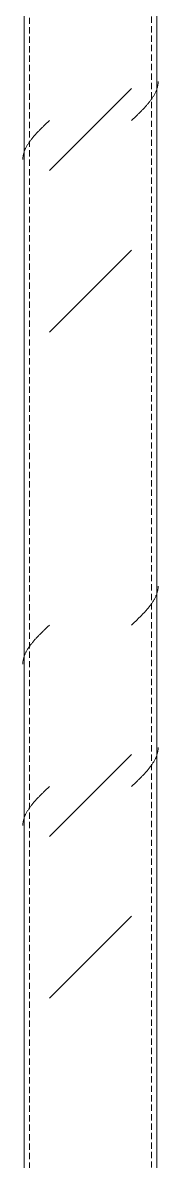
# Model space of a CAD drawing. Header units: centimetres. Extents: x -336 to 16318, y -437 to 1921.
# Drawn here: x 2148 to 2158.2, y 215.9 to 301.9 of the extents above; entities that cross this region are included whole.
import ezdxf

# ---------------------------------------------------------------- set-up
doc = ezdxf.new("R2010")
doc.units = ezdxf.units.CM
doc.linetypes.add('Hidden', pattern=[0.714375, 0.47625, -0.238125])
doc.layers.add('S-COLS', color=7, linetype='Continuous', lineweight=9)

# ---------------------------------------------------------------- blocks, each defined once
blk = doc.blocks.new('FP_19-Section 6')
at = {"layer": 'S-COLS'}
blk.add_line((2158.067, 94), (2158.067, 375.859), dxfattribs=at)
at = {"layer": 'S-COLS', "color": 9, "true_color": 0xc0c0c0}
for p, q in [((2158.181, 297.415), (2158.182, 297.461)), ((2157.944, 296.573), (2157.967, 296.62)), ((2157.967, 296.62), (2157.989, 296.667)), ((2157.989, 296.667), (2158.01, 296.713)), ((2158.01, 296.713), (2158.029, 296.76)), ((2158.029, 296.76), (2158.048, 296.807)), ((2158.048, 296.807), (2158.065, 296.854)), ((2158.065, 296.854), (2158.081, 296.9)), ((2158.081, 296.9), (2158.096, 296.947)), ((2158.096, 296.947), (2158.11, 296.994)), ((2158.11, 296.994), (2158.122, 297.041)), ((2158.122, 297.041), (2158.134, 297.087)), ((2158.134, 297.087), (2158.144, 297.134)), ((2158.144, 297.134), (2158.153, 297.181)), ((2158.153, 297.181), (2158.161, 297.228)), ((2158.161, 297.228), (2158.168, 297.274)), ((2158.168, 297.274), (2158.173, 297.321)), ((2158.173, 297.321), (2158.178, 297.368)), ((2158.178, 297.368), (2158.181, 297.415)), ((2157.326, 295.685), (2157.366, 295.731)), ((2157.366, 295.731), (2157.405, 295.778)), ((2157.405, 295.778), (2157.444, 295.825)), ((2157.444, 295.825), (2157.482, 295.872)), ((2157.482, 295.872), (2157.519, 295.918)), ((2157.519, 295.918), (2157.555, 295.965)), ((2157.555, 295.965), (2157.591, 296.012)), ((2157.591, 296.012), (2157.626, 296.059)), ((2157.626, 296.059), (2157.659, 296.106)), ((2157.659, 296.106), (2157.692, 296.152)), ((2157.692, 296.152), (2157.724, 296.199)), ((2157.724, 296.199), (2157.755, 296.246)), ((2157.755, 296.246), (2157.785, 296.293)), ((2157.785, 296.293), (2157.814, 296.339)), ((2157.814, 296.339), (2157.842, 296.386)), ((2157.842, 296.386), (2157.869, 296.433)), ((2157.869, 296.433), (2157.895, 296.48)), ((2157.895, 296.48), (2157.92, 296.526)), ((2157.92, 296.526), (2157.944, 296.573)), ((2156.507, 294.843), (2156.556, 294.89)), ((2156.556, 294.89), (2156.605, 294.937)), ((2156.605, 294.937), (2156.653, 294.983)), ((2156.653, 294.983), (2156.701, 295.03)), ((2156.701, 295.03), (2156.748, 295.077)), ((2156.748, 295.077), (2156.796, 295.124)), ((2156.796, 295.124), (2156.843, 295.17)), ((2156.843, 295.17), (2156.889, 295.217)), ((2156.889, 295.217), (2156.935, 295.264)), ((2156.935, 295.264), (2156.981, 295.311)), ((2156.981, 295.311), (2157.026, 295.357)), ((2157.026, 295.357), (2157.07, 295.404)), ((2157.07, 295.404), (2157.115, 295.451)), ((2157.115, 295.451), (2157.158, 295.498)), ((2157.158, 295.498), (2157.201, 295.544)), ((2157.201, 295.544), (2157.243, 295.591)), ((2157.243, 295.591), (2157.285, 295.638)), ((2157.285, 295.638), (2157.326, 295.685)), ((2156.162, 294.516), (2156.211, 294.563)), ((2156.211, 294.563), (2156.261, 294.609)), ((2156.261, 294.609), (2156.31, 294.656)), ((2156.31, 294.656), (2156.36, 294.703)), ((2156.36, 294.703), (2156.409, 294.75)), ((2156.409, 294.75), (2156.458, 294.796)), ((2156.458, 294.796), (2156.507, 294.843)), ((2158.065, 258.754), (2158.081, 258.8)), ((2158.081, 258.8), (2158.096, 258.847)), ((2158.096, 258.847), (2158.11, 258.894)), ((2158.11, 258.894), (2158.122, 258.941)), ((2158.122, 258.941), (2158.134, 258.987)), ((2158.134, 258.987), (2158.144, 259.034)), ((2158.144, 259.034), (2158.153, 259.081)), ((2158.153, 259.081), (2158.161, 259.128)), ((2158.161, 259.128), (2158.168, 259.174)), ((2158.168, 259.174), (2158.173, 259.221)), ((2158.173, 259.221), (2158.178, 259.268)), ((2158.178, 259.268), (2158.181, 259.315)), ((2158.181, 259.315), (2158.182, 259.361)), ((2157.555, 257.865), (2157.591, 257.912)), ((2157.591, 257.912), (2157.626, 257.959)), ((2157.626, 257.959), (2157.659, 258.006)), ((2157.659, 258.006), (2157.692, 258.052)), ((2157.692, 258.052), (2157.724, 258.099)), ((2157.724, 258.099), (2157.755, 258.146)), ((2157.755, 258.146), (2157.785, 258.193)), ((2157.785, 258.193), (2157.814, 258.239)), ((2157.814, 258.239), (2157.842, 258.286)), ((2157.842, 258.286), (2157.869, 258.333)), ((2157.869, 258.333), (2157.895, 258.38)), ((2157.895, 258.38), (2157.92, 258.426)), ((2157.92, 258.426), (2157.944, 258.473)), ((2157.944, 258.473), (2157.967, 258.52)), ((2157.967, 258.52), (2157.989, 258.567)), ((2157.989, 258.567), (2158.01, 258.613)), ((2158.01, 258.613), (2158.029, 258.66)), ((2158.029, 258.66), (2158.048, 258.707)), ((2158.048, 258.707), (2158.065, 258.754)), ((2156.796, 257.024), (2156.843, 257.07)), ((2156.843, 257.07), (2156.889, 257.117)), ((2156.889, 257.117), (2156.935, 257.164)), ((2156.935, 257.164), (2156.981, 257.211)), ((2156.981, 257.211), (2157.026, 257.257)), ((2157.026, 257.257), (2157.07, 257.304)), ((2157.07, 257.304), (2157.115, 257.351)), ((2157.115, 257.351), (2157.158, 257.398)), ((2157.158, 257.398), (2157.201, 257.444)), ((2157.201, 257.444), (2157.243, 257.491)), ((2157.243, 257.491), (2157.285, 257.538)), ((2157.285, 257.538), (2157.326, 257.585)), ((2157.326, 257.585), (2157.366, 257.631)), ((2157.366, 257.631), (2157.405, 257.678)), ((2157.405, 257.678), (2157.444, 257.725)), ((2157.444, 257.725), (2157.482, 257.772)), ((2157.482, 257.772), (2157.519, 257.818)), ((2157.519, 257.818), (2157.555, 257.865)), ((2156.162, 256.416), (2156.211, 256.463)), ((2156.211, 256.463), (2156.261, 256.509)), ((2156.261, 256.509), (2156.31, 256.556)), ((2156.31, 256.556), (2156.36, 256.603)), ((2156.36, 256.603), (2156.409, 256.65)), ((2156.409, 256.65), (2156.458, 256.696)), ((2156.458, 256.696), (2156.507, 256.743)), ((2156.507, 256.743), (2156.556, 256.79)), ((2156.556, 256.79), (2156.605, 256.837)), ((2156.605, 256.837), (2156.653, 256.883)), ((2156.653, 256.883), (2156.701, 256.93)), ((2156.701, 256.93), (2156.748, 256.977)), ((2156.748, 256.977), (2156.796, 257.024)), ((2158.11, 246.704), (2158.122, 246.751)), ((2158.122, 246.751), (2158.134, 246.798)), ((2158.134, 246.798), (2158.144, 246.845)), ((2158.144, 246.845), (2158.153, 246.891)), ((2158.153, 246.891), (2158.161, 246.938)), ((2158.161, 246.938), (2158.168, 246.985)), ((2158.168, 246.985), (2158.173, 247.032)), ((2158.173, 247.032), (2158.178, 247.078)), ((2158.178, 247.078), (2158.181, 247.125)), ((2158.181, 247.125), (2158.182, 247.172)), ((2157.659, 245.816), (2157.692, 245.863)), ((2157.692, 245.863), (2157.724, 245.91)), ((2157.724, 245.91), (2157.755, 245.956)), ((2157.755, 245.956), (2157.785, 246.003)), ((2157.785, 246.003), (2157.814, 246.05)), ((2157.814, 246.05), (2157.842, 246.097)), ((2157.842, 246.097), (2157.869, 246.143)), ((2157.869, 246.143), (2157.895, 246.19)), ((2157.895, 246.19), (2157.92, 246.237)), ((2157.92, 246.237), (2157.944, 246.284)), ((2157.944, 246.284), (2157.967, 246.33)), ((2157.967, 246.33), (2157.989, 246.377)), ((2157.989, 246.377), (2158.01, 246.424)), ((2158.01, 246.424), (2158.029, 246.471)), ((2158.029, 246.471), (2158.048, 246.517)), ((2158.048, 246.517), (2158.065, 246.564)), ((2158.065, 246.564), (2158.081, 246.611)), ((2158.081, 246.611), (2158.096, 246.658)), ((2158.096, 246.658), (2158.11, 246.704)), ((2156.935, 244.974), (2156.981, 245.021)), ((2156.981, 245.021), (2157.026, 245.068)), ((2157.026, 245.068), (2157.07, 245.115)), ((2157.07, 245.115), (2157.115, 245.162)), ((2157.115, 245.162), (2157.158, 245.208)), ((2157.158, 245.208), (2157.201, 245.255)), ((2157.201, 245.255), (2157.243, 245.302)), ((2157.243, 245.302), (2157.285, 245.349)), ((2157.285, 245.349), (2157.326, 245.395)), ((2157.326, 245.395), (2157.366, 245.442)), ((2157.366, 245.442), (2157.405, 245.489)), ((2157.405, 245.489), (2157.444, 245.536)), ((2157.444, 245.536), (2157.482, 245.582)), ((2157.482, 245.582), (2157.519, 245.629)), ((2157.519, 245.629), (2157.555, 245.676)), ((2157.555, 245.676), (2157.591, 245.723)), ((2157.591, 245.723), (2157.626, 245.769)), ((2157.626, 245.769), (2157.659, 245.816)), ((2156.162, 244.226), (2156.211, 244.273)), ((2156.211, 244.273), (2156.261, 244.32)), ((2156.261, 244.32), (2156.31, 244.367)), ((2156.31, 244.367), (2156.36, 244.413)), ((2156.36, 244.413), (2156.409, 244.46)), ((2156.409, 244.46), (2156.458, 244.507)), ((2156.458, 244.507), (2156.507, 244.554)), ((2156.507, 244.554), (2156.556, 244.6)), ((2156.556, 244.6), (2156.605, 244.647)), ((2156.605, 244.647), (2156.653, 244.694)), ((2156.653, 244.694), (2156.701, 244.741)), ((2156.701, 244.741), (2156.748, 244.787)), ((2156.748, 244.787), (2156.796, 244.834)), ((2156.796, 244.834), (2156.843, 244.881)), ((2156.843, 244.881), (2156.889, 244.928)), ((2156.889, 244.928), (2156.935, 244.974))]:
    blk.add_line(p, q, dxfattribs=at)
blk = doc.blocks.new('FP_20-Section 6')
at = {"layer": 'S-COLS'}
blk.add_line((2148.067, 375.859), (2148.067, 94), dxfattribs=at)
at = {"layer": 'S-COLS', "color": 9, "true_color": 0xc0c0c0}
for p, q in [((2149.385, 293.955), (2149.432, 294.001)), ((2149.432, 294.001), (2149.48, 294.048)), ((2149.48, 294.048), (2149.529, 294.095)), ((2149.529, 294.095), (2149.577, 294.142)), ((2149.577, 294.142), (2149.626, 294.189)), ((2149.626, 294.189), (2149.675, 294.235)), ((2149.675, 294.235), (2149.724, 294.282)), ((2149.724, 294.282), (2149.773, 294.329)), ((2149.773, 294.329), (2149.823, 294.376)), ((2149.823, 294.376), (2149.872, 294.422)), ((2149.872, 294.422), (2149.922, 294.469)), ((2149.922, 294.469), (2149.972, 294.516)), ((2148.614, 293.113), (2148.651, 293.16)), ((2148.651, 293.16), (2148.689, 293.207)), ((2148.689, 293.207), (2148.728, 293.253)), ((2148.728, 293.253), (2148.767, 293.3)), ((2148.767, 293.3), (2148.808, 293.347)), ((2148.808, 293.347), (2148.849, 293.394)), ((2148.849, 293.394), (2148.89, 293.44)), ((2148.89, 293.44), (2148.932, 293.487)), ((2148.932, 293.487), (2148.975, 293.534)), ((2148.975, 293.534), (2149.019, 293.581)), ((2149.019, 293.581), (2149.063, 293.627)), ((2149.063, 293.627), (2149.107, 293.674)), ((2149.107, 293.674), (2149.152, 293.721)), ((2149.152, 293.721), (2149.198, 293.768)), ((2149.198, 293.768), (2149.244, 293.814)), ((2149.244, 293.814), (2149.291, 293.861)), ((2149.291, 293.861), (2149.338, 293.908)), ((2149.338, 293.908), (2149.385, 293.955)), ((2148.104, 292.272), (2148.124, 292.318)), ((2148.124, 292.318), (2148.144, 292.365)), ((2148.144, 292.365), (2148.166, 292.412)), ((2148.166, 292.412), (2148.189, 292.459)), ((2148.189, 292.459), (2148.213, 292.505)), ((2148.213, 292.505), (2148.238, 292.552)), ((2148.238, 292.552), (2148.264, 292.599)), ((2148.264, 292.599), (2148.291, 292.646)), ((2148.291, 292.646), (2148.319, 292.692)), ((2148.319, 292.692), (2148.348, 292.739)), ((2148.348, 292.739), (2148.378, 292.786)), ((2148.378, 292.786), (2148.409, 292.833)), ((2148.409, 292.833), (2148.441, 292.879)), ((2148.441, 292.879), (2148.474, 292.926)), ((2148.474, 292.926), (2148.508, 292.973)), ((2148.508, 292.973), (2148.542, 293.02)), ((2148.542, 293.02), (2148.578, 293.066)), ((2148.578, 293.066), (2148.614, 293.113)), ((2147.951, 291.57), (2147.953, 291.617)), ((2147.953, 291.617), (2147.956, 291.664)), ((2147.956, 291.664), (2147.96, 291.71)), ((2147.96, 291.71), (2147.965, 291.757)), ((2147.965, 291.757), (2147.972, 291.804)), ((2147.972, 291.804), (2147.98, 291.851)), ((2147.98, 291.851), (2147.989, 291.897)), ((2147.989, 291.897), (2147.999, 291.944)), ((2147.999, 291.944), (2148.011, 291.991)), ((2148.011, 291.991), (2148.023, 292.038)), ((2148.023, 292.038), (2148.037, 292.084)), ((2148.037, 292.084), (2148.052, 292.131)), ((2148.052, 292.131), (2148.068, 292.178)), ((2148.068, 292.178), (2148.086, 292.225)), ((2148.086, 292.225), (2148.104, 292.272)), ((2149.675, 256.135), (2149.724, 256.182)), ((2149.724, 256.182), (2149.773, 256.229)), ((2149.773, 256.229), (2149.823, 256.276)), ((2149.823, 256.276), (2149.872, 256.322)), ((2149.872, 256.322), (2149.922, 256.369)), ((2149.922, 256.369), (2149.972, 256.416)), ((2148.849, 255.294), (2148.89, 255.34)), ((2148.89, 255.34), (2148.932, 255.387)), ((2148.932, 255.387), (2148.975, 255.434)), ((2148.975, 255.434), (2149.019, 255.481)), ((2149.019, 255.481), (2149.063, 255.527)), ((2149.063, 255.527), (2149.107, 255.574)), ((2149.107, 255.574), (2149.152, 255.621)), ((2149.152, 255.621), (2149.198, 255.668)), ((2149.198, 255.668), (2149.244, 255.714)), ((2149.244, 255.714), (2149.291, 255.761)), ((2149.291, 255.761), (2149.338, 255.808)), ((2149.338, 255.808), (2149.385, 255.855)), ((2149.385, 255.855), (2149.432, 255.901)), ((2149.432, 255.901), (2149.48, 255.948)), ((2149.48, 255.948), (2149.529, 255.995)), ((2149.529, 255.995), (2149.577, 256.042)), ((2149.577, 256.042), (2149.626, 256.089)), ((2149.626, 256.089), (2149.675, 256.135)), ((2148.238, 254.452), (2148.264, 254.499)), ((2148.264, 254.499), (2148.291, 254.546)), ((2148.291, 254.546), (2148.319, 254.592)), ((2148.319, 254.592), (2148.348, 254.639)), ((2148.348, 254.639), (2148.378, 254.686)), ((2148.378, 254.686), (2148.409, 254.733)), ((2148.409, 254.733), (2148.441, 254.779)), ((2148.441, 254.779), (2148.474, 254.826)), ((2148.474, 254.826), (2148.508, 254.873)), ((2148.508, 254.873), (2148.542, 254.92)), ((2148.542, 254.92), (2148.578, 254.966)), ((2148.578, 254.966), (2148.614, 255.013)), ((2148.614, 255.013), (2148.651, 255.06)), ((2148.651, 255.06), (2148.689, 255.107)), ((2148.689, 255.107), (2148.728, 255.153)), ((2148.728, 255.153), (2148.767, 255.2)), ((2148.767, 255.2), (2148.808, 255.247)), ((2148.808, 255.247), (2148.849, 255.294)), ((2147.956, 253.564), (2147.96, 253.61)), ((2147.96, 253.61), (2147.965, 253.657)), ((2147.965, 253.657), (2147.972, 253.704)), ((2147.972, 253.704), (2147.98, 253.751)), ((2147.98, 253.751), (2147.989, 253.797)), ((2147.989, 253.797), (2147.999, 253.844)), ((2147.999, 253.844), (2148.011, 253.891)), ((2148.011, 253.891), (2148.023, 253.938)), ((2148.023, 253.938), (2148.037, 253.984)), ((2148.037, 253.984), (2148.052, 254.031)), ((2148.052, 254.031), (2148.068, 254.078)), ((2148.068, 254.078), (2148.086, 254.125)), ((2148.086, 254.125), (2148.104, 254.172)), ((2148.104, 254.172), (2148.124, 254.218)), ((2148.124, 254.218), (2148.144, 254.265)), ((2148.144, 254.265), (2148.166, 254.312)), ((2148.166, 254.312), (2148.189, 254.359)), ((2148.189, 254.359), (2148.213, 254.405)), ((2148.213, 254.405), (2148.238, 254.452)), ((2147.951, 253.47), (2147.953, 253.517)), ((2147.953, 253.517), (2147.956, 253.564)), ((2149.872, 244.133), (2149.922, 244.18)), ((2149.922, 244.18), (2149.972, 244.226)), ((2148.975, 243.244), (2149.019, 243.291)), ((2149.019, 243.291), (2149.063, 243.338)), ((2149.063, 243.338), (2149.107, 243.385)), ((2149.107, 243.385), (2149.152, 243.432)), ((2149.152, 243.432), (2149.198, 243.478)), ((2149.198, 243.478), (2149.244, 243.525)), ((2149.244, 243.525), (2149.291, 243.572)), ((2149.291, 243.572), (2149.338, 243.619)), ((2149.338, 243.619), (2149.385, 243.665)), ((2149.385, 243.665), (2149.432, 243.712)), ((2149.432, 243.712), (2149.48, 243.759)), ((2149.48, 243.759), (2149.529, 243.806)), ((2149.529, 243.806), (2149.577, 243.852)), ((2149.577, 243.852), (2149.626, 243.899)), ((2149.626, 243.899), (2149.675, 243.946)), ((2149.675, 243.946), (2149.724, 243.993)), ((2149.724, 243.993), (2149.773, 244.039)), ((2149.773, 244.039), (2149.823, 244.086)), ((2149.823, 244.086), (2149.872, 244.133)), ((2148.319, 242.403), (2148.348, 242.45)), ((2148.348, 242.45), (2148.378, 242.496)), ((2148.378, 242.496), (2148.409, 242.543)), ((2148.409, 242.543), (2148.441, 242.59)), ((2148.441, 242.59), (2148.474, 242.637)), ((2148.474, 242.637), (2148.508, 242.683)), ((2148.508, 242.683), (2148.542, 242.73)), ((2148.542, 242.73), (2148.578, 242.777)), ((2148.578, 242.777), (2148.614, 242.824)), ((2148.614, 242.824), (2148.651, 242.87)), ((2148.651, 242.87), (2148.689, 242.917)), ((2148.689, 242.917), (2148.728, 242.964)), ((2148.728, 242.964), (2148.767, 243.011)), ((2148.767, 243.011), (2148.808, 243.057)), ((2148.808, 243.057), (2148.849, 243.104)), ((2148.849, 243.104), (2148.89, 243.151)), ((2148.89, 243.151), (2148.932, 243.198)), ((2148.932, 243.198), (2148.975, 243.244)), ((2147.972, 241.515), (2147.98, 241.561)), ((2147.98, 241.561), (2147.989, 241.608)), ((2147.989, 241.608), (2147.999, 241.655)), ((2147.999, 241.655), (2148.011, 241.702)), ((2148.011, 241.702), (2148.023, 241.748)), ((2148.023, 241.748), (2148.037, 241.795)), ((2148.037, 241.795), (2148.052, 241.842)), ((2148.052, 241.842), (2148.068, 241.889)), ((2148.068, 241.889), (2148.086, 241.935)), ((2148.086, 241.935), (2148.104, 241.982)), ((2148.104, 241.982), (2148.124, 242.029)), ((2148.124, 242.029), (2148.144, 242.076)), ((2148.144, 242.076), (2148.166, 242.122)), ((2148.166, 242.122), (2148.189, 242.169)), ((2148.189, 242.169), (2148.213, 242.216)), ((2148.213, 242.216), (2148.238, 242.263)), ((2148.238, 242.263), (2148.264, 242.309)), ((2148.264, 242.309), (2148.291, 242.356)), ((2148.291, 242.356), (2148.319, 242.403)), ((2147.951, 241.281), (2147.953, 241.328)), ((2147.953, 241.328), (2147.956, 241.374)), ((2147.956, 241.374), (2147.96, 241.421)), ((2147.96, 241.421), (2147.965, 241.468)), ((2147.965, 241.468), (2147.972, 241.515))]:
    blk.add_line(p, q, dxfattribs=at)
blk = doc.blocks.new('HSS Rectangular-Column - 100 x 100 mm-V18-Section 6')
at = {"layer": 'S-COLS', "true_color": 0xc0c0c0}
h = blk.add_hatch(dxfattribs=at)
h.set_pattern_fill('FP_3', color=9, style=0, pattern_type=2)
h.set_pattern_definition([(45, (4582.815, 712), (-25.1447, 25.1447), []), (45, (4582.815, 750.1), (-25.1447, 25.1447), [])])
h.paths.add_polyline_path([(2156.162, 94), (2156.162, 375.859), (2155.609, 375.809), (2155.515, 375.397), (2155.251, 375.066), (2154.75, 374.869), (2154.156, 374.859), (2151.147, 374.953), (2150.816, 375.217), (2150.633, 375.597), (2150.578, 375.859), (2149.972, 375.859), (2149.972, 94)])
h.paths.add_polyline_path([(2154.156, 375.359), (2154.659, 375.509), (2154.901, 375.717), (2154.901, 375.859), (2151.228, 375.859), (2151.559, 375.509), (2151.85, 375.383), (2152.061, 375.359)])
at = {"layer": 'S-COLS', "linetype": 'Hidden'}
for p, q in [((2148.467, 375.859), (2148.467, 94)), ((2157.667, 94), (2157.667, 375.859))]:
    blk.add_line(p, q, dxfattribs=at)
at = {"layer": 'S-COLS'}
for name in ['FP_20-Section 6', 'FP_19-Section 6']:
    blk.add_blockref(name, (0, 0), dxfattribs=at)

msp = doc.modelspace()

# ---------------------------------------------------------------- block references
at = {"layer": 'S-COLS'}
msp.add_blockref('HSS Rectangular-Column - 100 x 100 mm-V18-Section 6', (0, 0), dxfattribs=at)

doc.saveas('drawing.dxf')
